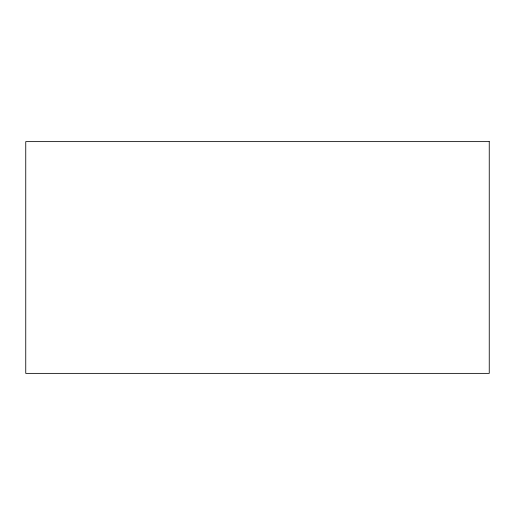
<?xml version="1.0" encoding="UTF-8"?>
<svg xmlns="http://www.w3.org/2000/svg" width="515" height="515" viewBox="0 0 515 515"><rect width="100%" height="100%" fill="white"/><g stroke="black" fill="none" stroke-linecap="round" stroke-linejoin="round"><path stroke-width="0.77" d="M489.25 141.625L25.75 141.625L25.75 373.375L489.25 373.375L489.25 141.625"/></g></svg>
